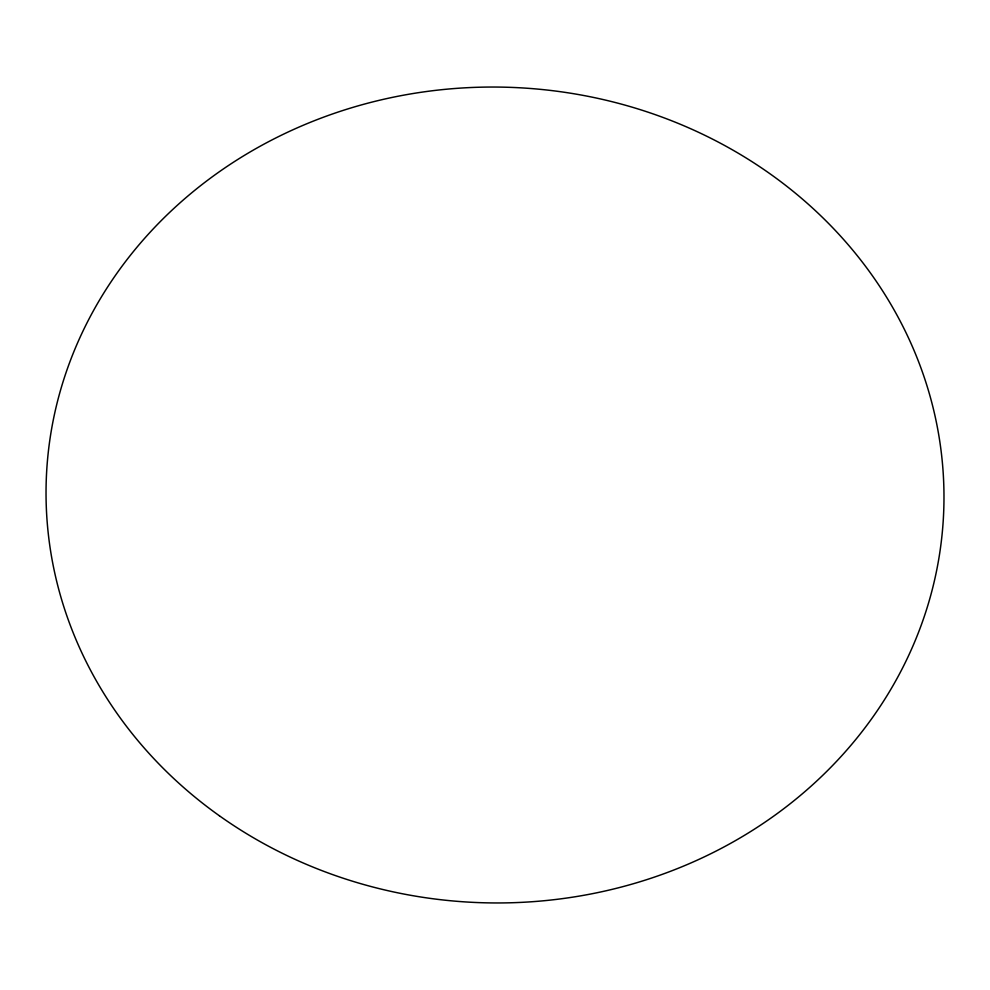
<?xml version="1.0" encoding="UTF-8"?>
<svg xmlns="http://www.w3.org/2000/svg" width="990" height="990" viewBox="0 0 990 990"><rect width="100%" height="100%" fill="white"/><g stroke="black" fill="none" stroke-linecap="round" stroke-linejoin="round"><path stroke-width="1.49" d="M219.434 815.81A449.002 407.93 1.5 0 0 939.758 552.841A449.002 407.93 1.5 0 0 325.809 116.35A449.002 407.93 1.5 0 0 219.434 815.81"/></g></svg>
